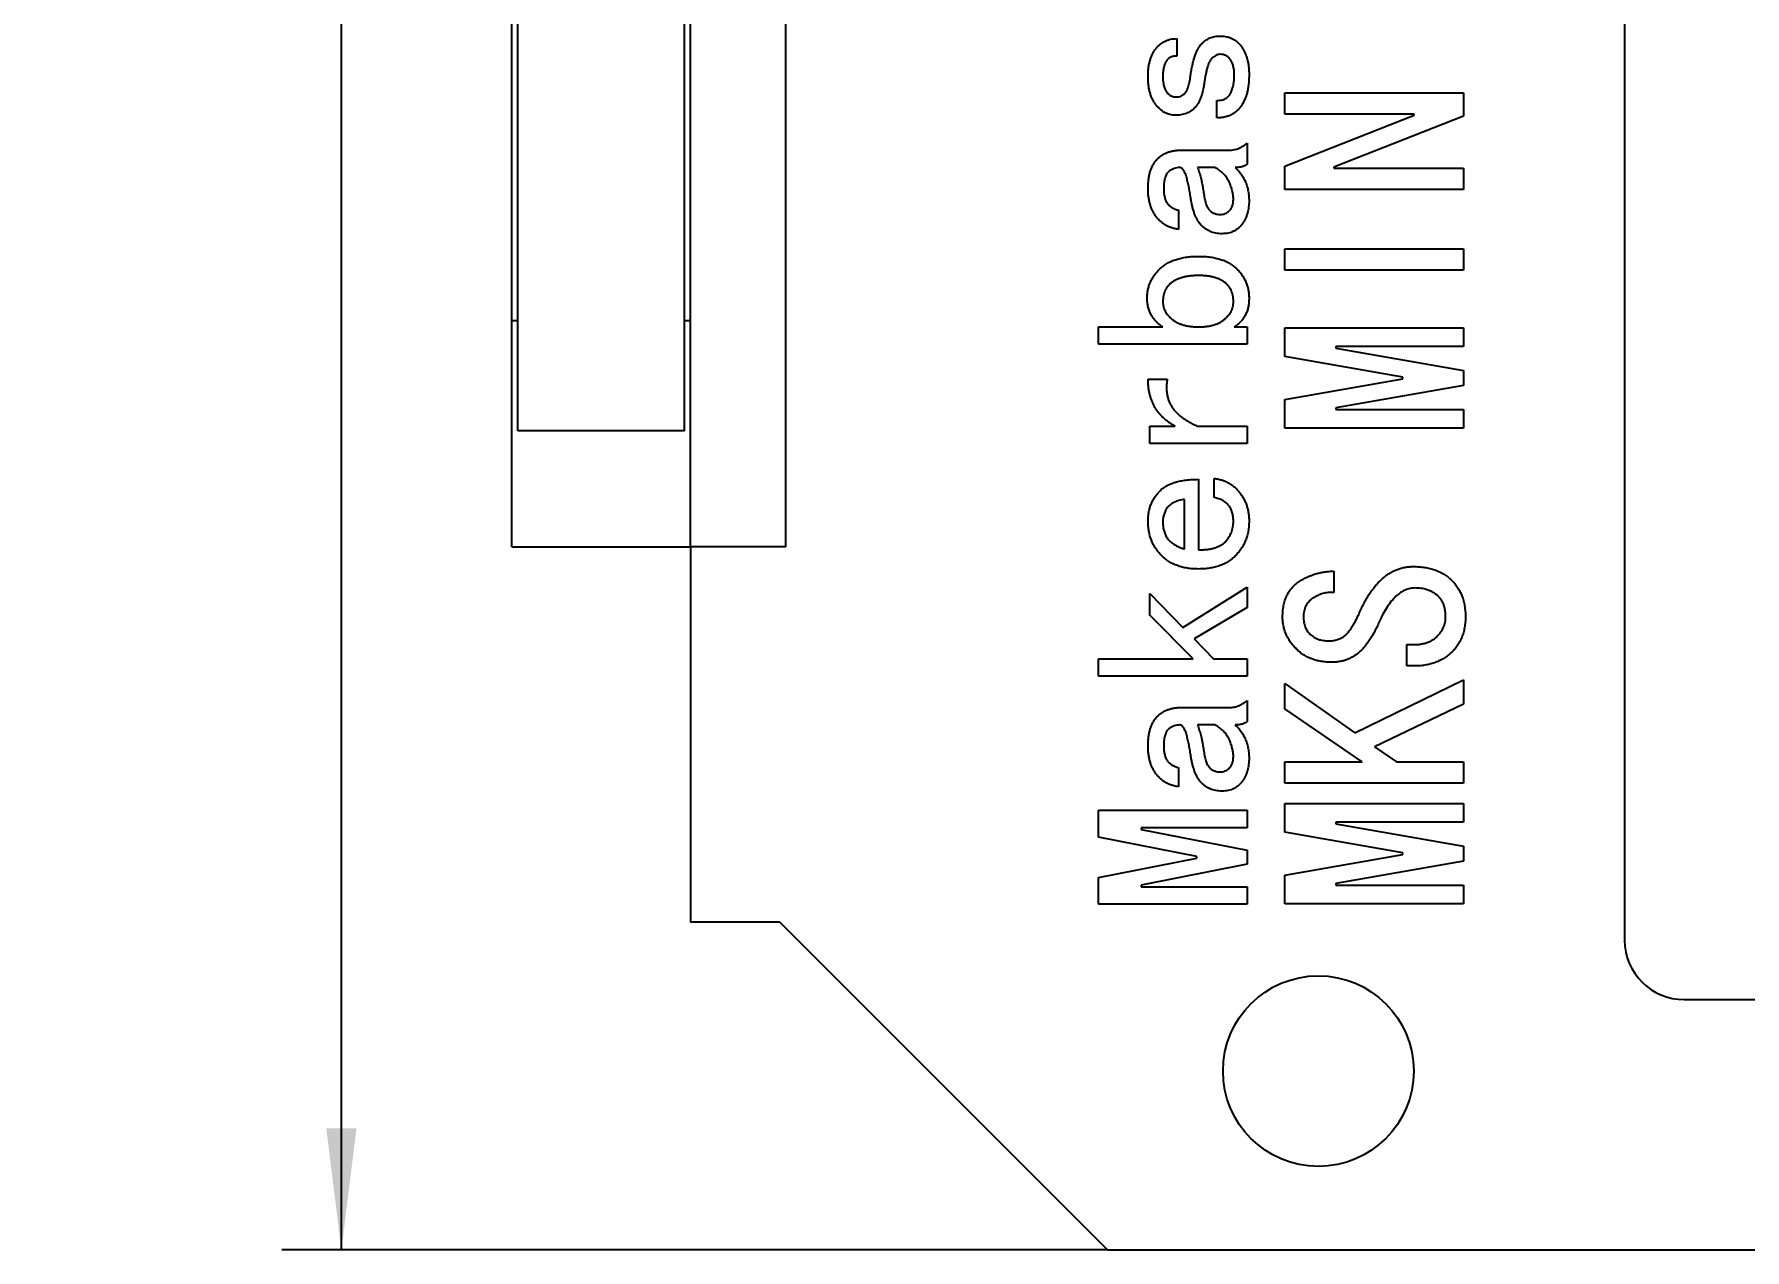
# Model space of a CAD drawing. Header units: millimetres. Extents: x 0 to 1189, y 0 to 841.
# Drawn here: x 272.4 to 329.9, y 311.2 to 352 of the extents above; entities that cross this region are included whole.
import ezdxf

# ---------------------------------------------------------------- set-up
doc = ezdxf.new("R2010")
doc.units = ezdxf.units.MM
doc.layers.add('文字层', color=3, linetype='Continuous')
doc.styles.add('SLDTEXTSTYLE5', font='TXT', dxfattribs={"width": 0.7})
doc.dimstyles.new('SLDDIMSTYLE0', dxfattribs={"dimtxt": 8, "dimasz": 4.08, "dimexe": 0, "dimexo": 0.0625, "dimgap": 2, "dimtad": 2, "dimlfac": 0.5, "dimrnd": 1e-09, "dimzin": 12, "dimdsep": 46, "dimtxsty": 'SLDTEXTSTYLE5', "dimsah": 1, "dimcen": 0.09, "dimadec": 0, "dimazin": 3, "dimtfac": 1, "dimtofl": 0, "dimtmove": 0, "dimatfit": 3, "dimfxl": 1, "dimfrac": 2, "dimtolj": 1, "dimtzin": 12, "dimarcsym": 0})

# ---------------------------------------------------------------- blocks, each defined once
blk = doc.blocks.new('_D_13')
at = {"layer": '文字层', "transparency": 16777216}
for p, q in [((294.47, 405.189), (280.751, 405.189)), ((282.751, 311.189), (282.751, 405.189)), ((308.47, 311.189), (280.751, 311.189))]:
    blk.add_line(p, q, dxfattribs=at)
for points in [[(282.751, 405.189), (282.243, 401.109), (283.259, 401.109)], [(282.751, 311.189), (283.259, 315.269), (282.243, 315.269)]]:
    blk.add_solid(points, dxfattribs=at)
at = {"layer": '文字层', "transparency": 16777216, "insert": (272.438, 359.671), "char_height": 8, "attachment_point": 1, "rotation": 90, "style": 'SLDTEXTSTYLE5'}
blk.add_mtext('47', dxfattribs=at)

msp = doc.modelspace()

# ---------------------------------------------------------------- linework, layer by layer
at = {"color": 7, "linetype": 'Continuous', "lineweight": 25}
for p, q in [((325.83, 394.789), (325.83, 321.589)), ((294.47, 334.789), (294.47, 391.989)), ((297.67, 334.789), (297.67, 391.989)), ((288.47, 342.389), (288.47, 384.389)), ((288.67, 342.389), (288.67, 384.389)), ((294.27, 342.389), (294.27, 384.389)), ((310.797, 351.851), (310.797, 351.266)), ((312.142, 349.19), (312.142, 349.775)), ((314.42, 349.315), (314.42, 350.032)), ((314.42, 350.032), (320.42, 350.032)), ((320.42, 350.032), (320.42, 349.253)), ((318.771, 349.315), (314.42, 349.315)), ((314.42, 347.568), (318.771, 349.284)), ((320.42, 349.253), (316.069, 347.537)), ((318.771, 349.284), (318.771, 349.315)), ((310.943, 348.108), (312.551, 348.108)), ((313.165, 348.342), (313.165, 347.641)), ((312.083, 347.524), (311.498, 347.524)), ((314.42, 346.789), (314.42, 347.568)), ((316.069, 347.537), (316.069, 347.506)), ((316.069, 347.506), (320.42, 347.506)), ((320.42, 347.506), (320.42, 346.789)), ((320.42, 346.789), (314.42, 346.789)), ((310.855, 346.091), (310.855, 345.448)), ((314.42, 344.075), (314.42, 344.793)), ((314.42, 344.793), (320.42, 344.793)), ((320.42, 344.793), (320.42, 344.075)), ((320.42, 344.075), (314.42, 344.075)), ((288.47, 342.389), (288.67, 342.389)), ((288.47, 334.789), (288.47, 342.389)), ((288.67, 338.689), (288.67, 342.389)), ((294.27, 342.389), (294.47, 342.389)), ((294.27, 338.689), (294.27, 342.389)), ((294.47, 334.789), (294.47, 342.389)), ((308.165, 342.173), (310.329, 342.173)), ((308.165, 341.588), (308.165, 342.173)), ((312.727, 342.173), (313.165, 342.173)), ((313.165, 342.173), (313.165, 341.588)), ((314.42, 341.175), (314.42, 342.142)), ((314.42, 342.142), (320.42, 342.142)), ((320.42, 342.142), (320.42, 341.518)), ((313.165, 341.588), (308.165, 341.588)), ((318.385, 340.489), (314.42, 341.175)), ((316.139, 341.518), (316.139, 341.455)), ((320.42, 341.518), (316.139, 341.518)), ((316.139, 341.455), (320.42, 340.707)), ((320.42, 340.707), (320.42, 340.208)), ((309.832, 340.418), (310.475, 340.418)), ((314.42, 339.74), (318.385, 340.426)), ((320.42, 340.208), (316.139, 339.459)), ((318.385, 340.426), (318.385, 340.489)), ((314.42, 338.773), (314.42, 339.74)), ((316.139, 339.459), (316.139, 339.397)), ((309.89, 338.839), (310.738, 338.839)), ((309.89, 338.255), (309.89, 338.839)), ((311.498, 338.839), (313.165, 338.839)), ((313.165, 338.839), (313.165, 338.255)), ((316.139, 339.397), (320.42, 339.397)), ((320.42, 339.397), (320.42, 338.773)), ((294.27, 338.689), (288.67, 338.689)), ((313.165, 338.255), (309.89, 338.255)), ((320.42, 338.773), (314.42, 338.773)), ((311.528, 337.056), (311.528, 334.687)), ((312.054, 336.442), (312.054, 337.085)), ((311.06, 334.717), (311.06, 336.383)), ((288.47, 334.789), (294.47, 334.789)), ((294.47, 334.789), (294.47, 322.189)), ((297.67, 334.789), (294.47, 334.789)), ((316.069, 333.97), (316.069, 333.253)), ((309.89, 333.225), (311.001, 332.085)), ((309.89, 332.494), (309.89, 333.225)), ((311.001, 332.085), (313.165, 333.43)), ((313.165, 333.43), (313.165, 332.758)), ((313.165, 332.758), (311.382, 331.705)), ((311.352, 331.032), (309.89, 332.494)), ((311.382, 331.705), (312.025, 331.032)), ((318.525, 331.506), (318.735, 331.506)), ((318.525, 330.789), (318.525, 331.506)), ((308.165, 331.032), (311.352, 331.032)), ((308.165, 330.448), (308.165, 331.032)), ((312.025, 331.032), (313.165, 331.032)), ((313.165, 331.032), (313.165, 330.448)), ((318.771, 330.789), (318.525, 330.789)), ((313.165, 330.448), (308.165, 330.448)), ((316.771, 328.543), (320.42, 330.321)), ((320.42, 330.321), (320.42, 329.51)), ((314.42, 330.196), (316.771, 328.543)), ((314.42, 329.354), (314.42, 330.196)), ((310.943, 329.395), (312.551, 329.395)), ((313.165, 329.629), (313.165, 328.927)), ((317.016, 327.576), (314.42, 329.354)), ((320.42, 329.51), (317.437, 328.075)), ((312.083, 328.81), (311.498, 328.81)), ((317.437, 328.075), (318.174, 327.576)), ((310.855, 327.377), (310.855, 326.734)), ((314.42, 327.576), (317.016, 327.576)), ((314.42, 326.859), (314.42, 327.576)), ((318.174, 327.576), (320.42, 327.576)), ((320.42, 327.576), (320.42, 326.859)), ((320.42, 326.859), (314.42, 326.859)), ((308.165, 325.038), (308.165, 325.945)), ((308.165, 325.945), (313.165, 325.945)), ((313.165, 325.945), (313.165, 325.36)), ((314.42, 325.206), (314.42, 326.173)), ((314.42, 326.173), (320.42, 326.173)), ((320.42, 326.173), (320.42, 325.549)), ((309.598, 325.36), (309.598, 325.301)), ((313.165, 325.36), (309.598, 325.36)), ((309.598, 325.301), (313.165, 324.6)), ((318.385, 324.52), (314.42, 325.206)), ((316.139, 325.549), (316.139, 325.487)), ((320.42, 325.549), (316.139, 325.549)), ((316.139, 325.487), (320.42, 324.738)), ((311.469, 324.395), (308.165, 325.038)), ((313.165, 324.6), (313.165, 324.132)), ((318.385, 324.457), (318.385, 324.52)), ((320.42, 324.738), (320.42, 324.239)), ((308.165, 323.693), (311.469, 324.336)), ((313.165, 324.132), (309.598, 323.43)), ((311.469, 324.336), (311.469, 324.395)), ((314.42, 323.771), (318.385, 324.457)), ((320.42, 324.239), (316.139, 323.49)), ((308.165, 322.787), (308.165, 323.693)), ((309.598, 323.43), (309.598, 323.372)), ((309.598, 323.372), (313.165, 323.372)), ((313.165, 323.372), (313.165, 322.787)), ((314.42, 322.804), (314.42, 323.771)), ((316.139, 323.49), (316.139, 323.428)), ((316.139, 323.428), (320.42, 323.428)), ((320.42, 323.428), (320.42, 322.804)), ((313.165, 322.787), (308.165, 322.787)), ((320.42, 322.804), (314.42, 322.804)), ((297.47, 322.189), (294.47, 322.189)), ((308.47, 311.189), (297.47, 322.189)), ((327.83, 319.589), (373.481, 319.589)), ((308.47, 311.189), (507.67, 311.189))]:
    msp.add_line(p, q, dxfattribs=at)
msp.add_circle((315.55, 317.189), 3.2, dxfattribs=at)
msp.add_arc((327.83, 321.589), 2, 180, 270, dxfattribs=at)
for points, knots in [([(309.832, 350.594), (309.833, 350.641), (309.834, 350.734), (309.846, 350.869), (309.867, 350.996), (309.896, 351.115), (309.933, 351.227), (309.978, 351.331), (310.031, 351.427), (310.093, 351.514), (310.161, 351.594), (310.236, 351.662), (310.315, 351.722), (310.402, 351.768), (310.493, 351.806), (310.589, 351.833), (310.691, 351.848), (310.761, 351.85), (310.797, 351.851)], [0, 0, 0, 0, 0.079608, 0.155828, 0.227826, 0.296624, 0.361931, 0.425579, 0.486759, 0.54692, 0.605491, 0.662244, 0.717398, 0.772031, 0.826512, 0.882664, 0.93979, 1, 1, 1, 1]), ([(311.265, 350.652), (311.274, 350.713), (311.294, 350.83), (311.33, 350.997), (311.368, 351.148), (311.411, 351.284), (311.459, 351.405), (311.51, 351.511), (311.566, 351.6), (311.627, 351.676), (311.692, 351.738), (311.762, 351.791), (311.834, 351.837), (311.911, 351.874), (311.992, 351.904), (312.077, 351.924), (312.167, 351.936), (312.228, 351.938), (312.259, 351.939)], [0, 0, 0, 0, 0.102435, 0.197066, 0.283921, 0.362778, 0.43452, 0.499548, 0.557889, 0.610438, 0.659729, 0.70816, 0.755672, 0.80243, 0.850324, 0.898561, 0.948271, 1, 1, 1, 1]), ([(312.259, 351.939), (312.297, 351.938), (312.371, 351.936), (312.478, 351.919), (312.578, 351.889), (312.673, 351.85), (312.759, 351.798), (312.839, 351.734), (312.912, 351.659), (312.977, 351.573), (313.034, 351.479), (313.086, 351.379), (313.128, 351.272), (313.164, 351.16), (313.19, 351.041), (313.21, 350.917), (313.221, 350.787), (313.223, 350.698), (313.224, 350.652)], [0, 0, 0, 0, 0.062966, 0.122445, 0.179877, 0.235723, 0.291606, 0.347455, 0.405065, 0.464487, 0.525822, 0.587705, 0.650884, 0.716241, 0.783227, 0.852359, 0.924488, 1, 1, 1, 1]), ([(310.797, 351.266), (310.756, 351.264), (310.679, 351.261), (310.573, 351.224), (310.488, 351.162), (310.426, 351.076), (310.383, 350.973), (310.352, 350.858), (310.332, 350.73), (310.33, 350.64), (310.329, 350.594)], [0, 0, 0, 0, 0.1308564, 0.2466961, 0.3548396, 0.4662347, 0.5844143, 0.7121969, 0.8498411, 1, 1, 1, 1]), ([(312.259, 351.325), (312.234, 351.323), (312.183, 351.32), (312.109, 351.289), (312.036, 351.242), (311.974, 351.19), (311.927, 351.134), (311.895, 351.075), (311.861, 351.004), (311.834, 350.919), (311.804, 350.821), (311.779, 350.709), (311.753, 350.583), (311.74, 350.494), (311.732, 350.448)], [0, 0, 0, 0, 0.06574, 0.136669, 0.21371, 0.301422, 0.351944, 0.411765, 0.481512, 0.56193, 0.654409, 0.757448, 0.872664, 1, 1, 1, 1]), ([(312.727, 350.623), (312.725, 350.678), (312.722, 350.781), (312.7, 350.926), (312.657, 351.048), (312.6, 351.149), (312.528, 351.227), (312.448, 351.285), (312.356, 351.319), (312.291, 351.323), (312.259, 351.325)], [0, 0, 0, 0, 0.174519, 0.327953, 0.462848, 0.583591, 0.69396, 0.796062, 0.896174, 1, 1, 1, 1]), ([(310.738, 349.278), (310.709, 349.279), (310.652, 349.281), (310.566, 349.297), (310.484, 349.324), (310.404, 349.362), (310.326, 349.408), (310.251, 349.467), (310.177, 349.535), (310.107, 349.614), (310.042, 349.702), (309.985, 349.802), (309.938, 349.911), (309.899, 350.029), (309.868, 350.157), (309.847, 350.294), (309.834, 350.441), (309.833, 350.542), (309.832, 350.594)], [0, 0, 0, 0, 0.048871, 0.097187, 0.145966, 0.195065, 0.246195, 0.299242, 0.35576, 0.415354, 0.477303, 0.541205, 0.607815, 0.677803, 0.751151, 0.829537, 0.91217, 1, 1, 1, 1]), ([(310.329, 350.594), (310.329, 350.563), (310.33, 350.504), (310.337, 350.419), (310.346, 350.341), (310.36, 350.27), (310.378, 350.205), (310.401, 350.147), (310.428, 350.096), (310.468, 350.039), (310.525, 349.982), (310.6, 349.93), (310.682, 349.897), (310.739, 349.894), (310.767, 349.892)], [0, 0, 0, 0, 0.099502, 0.191055, 0.275971, 0.353547, 0.426528, 0.493245, 0.555546, 0.612687, 0.71944, 0.815518, 0.908112, 1, 1, 1, 1]), ([(311.732, 350.448), (311.725, 350.394), (311.709, 350.29), (311.68, 350.141), (311.646, 350.006), (311.607, 349.884), (311.563, 349.774), (311.514, 349.678), (311.458, 349.596), (311.398, 349.526), (311.332, 349.467), (311.262, 349.416), (311.187, 349.373), (311.107, 349.338), (311.022, 349.311), (310.932, 349.291), (310.837, 349.281), (310.771, 349.279), (310.738, 349.278)], [0, 0, 0, 0, 0.095003, 0.182992, 0.2643, 0.338432, 0.40712, 0.469691, 0.526843, 0.580018, 0.630884, 0.680549, 0.730806, 0.781032, 0.832646, 0.886163, 0.941972, 1, 1, 1, 1]), ([(310.767, 349.892), (310.8, 349.893), (310.863, 349.896), (310.951, 349.925), (311.028, 349.972), (311.082, 350.026), (311.12, 350.081), (311.147, 350.133), (311.169, 350.196), (311.194, 350.267), (311.213, 350.35), (311.233, 350.442), (311.251, 350.544), (311.26, 350.615), (311.265, 350.652)], [0, 0, 0, 0, 0.095771, 0.185926, 0.272499, 0.361925, 0.411272, 0.469276, 0.534758, 0.609321, 0.693281, 0.7864, 0.888594, 1, 1, 1, 1]), ([(313.224, 350.652), (313.223, 350.596), (313.221, 350.485), (313.208, 350.325), (313.187, 350.174), (313.157, 350.033), (313.118, 349.902), (313.069, 349.782), (313.013, 349.67), (312.948, 349.57), (312.874, 349.481), (312.794, 349.402), (312.704, 349.337), (312.606, 349.283), (312.501, 349.241), (312.388, 349.212), (312.268, 349.193), (312.184, 349.191), (312.142, 349.19)], [0, 0, 0, 0, 0.082539, 0.160577, 0.234382, 0.304271, 0.370115, 0.433064, 0.493235, 0.55096, 0.606947, 0.661209, 0.714609, 0.768005, 0.82295, 0.878911, 0.937929, 1, 1, 1, 1]), ([(312.142, 349.775), (312.17, 349.776), (312.224, 349.778), (312.302, 349.788), (312.372, 349.808), (312.434, 349.835), (312.49, 349.87), (312.538, 349.914), (312.579, 349.964), (312.622, 350.045), (312.664, 350.156), (312.701, 350.3), (312.722, 350.458), (312.725, 350.567), (312.727, 350.623)], [0, 0, 0, 0, 0.07181, 0.137733, 0.19886, 0.256087, 0.311443, 0.366117, 0.420394, 0.477191, 0.59654, 0.722756, 0.856425, 1, 1, 1, 1]), ([(309.832, 346.822), (309.832, 346.874), (309.834, 346.975), (309.849, 347.121), (309.87, 347.257), (309.903, 347.383), (309.943, 347.5), (309.994, 347.605), (310.054, 347.702), (310.122, 347.788), (310.199, 347.864), (310.284, 347.929), (310.376, 347.985), (310.475, 348.031), (310.582, 348.065), (310.696, 348.09), (310.817, 348.105), (310.9, 348.107), (310.943, 348.108)], [0, 0, 0, 0, 0.0805144, 0.1557602, 0.2271545, 0.2941213, 0.3568715, 0.4176183, 0.4756187, 0.5320937, 0.5878198, 0.6428208, 0.6977451, 0.7537619, 0.8113813, 0.8714585, 0.9339892, 1, 1, 1, 1]), ([(312.551, 348.108), (312.58, 348.109), (312.636, 348.109), (312.718, 348.123), (312.798, 348.139), (312.9, 348.176), (313.026, 348.239), (313.117, 348.307), (313.165, 348.342)], [0, 0, 0, 0, 0.127656, 0.251654, 0.372328, 0.490292, 0.734373, 1, 1, 1, 1]), ([(310.884, 347.524), (310.855, 347.522), (310.795, 347.518), (310.706, 347.493), (310.618, 347.449), (310.545, 347.403), (310.49, 347.354), (310.454, 347.306), (310.424, 347.249), (310.401, 347.181), (310.381, 347.105), (310.367, 347.019), (310.36, 346.924), (310.359, 346.857), (310.358, 346.822)], [0, 0, 0, 0, 0.088439, 0.179638, 0.277318, 0.382495, 0.438629, 0.497523, 0.562653, 0.633111, 0.711644, 0.798636, 0.894554, 1, 1, 1, 1]), ([(311.265, 346.5), (311.254, 346.566), (311.235, 346.695), (311.2, 346.88), (311.163, 347.053), (311.127, 347.188), (311.098, 347.286), (311.072, 347.348), (311.047, 347.402), (311.019, 347.446), (310.989, 347.48), (310.955, 347.504), (310.921, 347.522), (310.897, 347.523), (310.884, 347.524)], [0, 0, 0, 0, 0.175574, 0.340426, 0.495627, 0.639742, 0.706277, 0.764521, 0.816224, 0.861431, 0.901016, 0.936268, 0.9685, 1, 1, 1, 1]), ([(311.498, 347.524), (311.517, 347.466), (311.554, 347.355), (311.595, 347.211), (311.626, 347.084), (311.65, 346.963), (311.677, 346.814), (311.694, 346.705), (311.703, 346.646)], [0, 0, 0, 0, 0.2004303, 0.3900409, 0.4974689, 0.6347115, 0.8018725, 1, 1, 1, 1]), ([(312.697, 346.471), (312.696, 346.516), (312.692, 346.608), (312.662, 346.749), (312.616, 346.894), (312.554, 347.043), (312.47, 347.188), (312.365, 347.32), (312.233, 347.433), (312.134, 347.493), (312.083, 347.524)], [0, 0, 0, 0, 0.105462, 0.21715, 0.336335, 0.464497, 0.596091, 0.727052, 0.86063, 1, 1, 1, 1]), ([(313.165, 347.641), (313.143, 347.622), (313.095, 347.583), (312.999, 347.549), (312.885, 347.527), (312.801, 347.525), (312.756, 347.524)], [0, 0, 0, 0, 0.197496, 0.425197, 0.688609, 1, 1, 1, 1]), ([(312.756, 347.524), (312.793, 347.488), (312.867, 347.418), (312.963, 347.299), (313.044, 347.168), (313.11, 347.027), (313.16, 346.879), (313.197, 346.727), (313.219, 346.571), (313.222, 346.466), (313.224, 346.413)], [0, 0, 0, 0, 0.123886, 0.245993, 0.368878, 0.494045, 0.620291, 0.745867, 0.871724, 1, 1, 1, 1]), ([(310.855, 345.448), (310.817, 345.453), (310.742, 345.465), (310.634, 345.495), (310.531, 345.532), (310.434, 345.582), (310.343, 345.639), (310.258, 345.706), (310.18, 345.784), (310.107, 345.87), (310.042, 345.966), (309.986, 346.068), (309.938, 346.177), (309.899, 346.293), (309.869, 346.415), (309.848, 346.545), (309.834, 346.681), (309.833, 346.774), (309.832, 346.822)], [0, 0, 0, 0, 0.061036, 0.120381, 0.177849, 0.234988, 0.291894, 0.348981, 0.406915, 0.466702, 0.527724, 0.589271, 0.651866, 0.716547, 0.782691, 0.852391, 0.924338, 1, 1, 1, 1]), ([(310.358, 346.822), (310.36, 346.767), (310.363, 346.665), (310.386, 346.524), (310.425, 346.405), (310.485, 346.308), (310.56, 346.233), (310.647, 346.173), (310.746, 346.122), (310.818, 346.102), (310.855, 346.091)], [0, 0, 0, 0, 0.168601, 0.314513, 0.44217, 0.55386, 0.6603, 0.768271, 0.880466, 1, 1, 1, 1]), ([(312.317, 345.301), (312.281, 345.302), (312.212, 345.303), (312.11, 345.318), (312.013, 345.34), (311.923, 345.374), (311.836, 345.413), (311.757, 345.465), (311.682, 345.524), (311.613, 345.594), (311.55, 345.672), (311.493, 345.761), (311.441, 345.86), (311.394, 345.968), (311.354, 346.087), (311.318, 346.216), (311.288, 346.354), (311.272, 346.451), (311.265, 346.5)], [0, 0, 0, 0, 0.060642, 0.118115, 0.174083, 0.228099, 0.281491, 0.334629, 0.388635, 0.443165, 0.499752, 0.55951, 0.621939, 0.688562, 0.75979, 0.834783, 0.914977, 1, 1, 1, 1]), ([(311.703, 346.646), (311.708, 346.611), (311.718, 346.544), (311.736, 346.449), (311.758, 346.363), (311.782, 346.287), (311.808, 346.22), (311.839, 346.163), (311.871, 346.114), (311.917, 346.064), (311.983, 346.016), (312.068, 345.974), (312.161, 345.95), (312.226, 345.946), (312.259, 345.945)], [0, 0, 0, 0, 0.106366, 0.203493, 0.291804, 0.37132, 0.443764, 0.507765, 0.565476, 0.616868, 0.712882, 0.806906, 0.901005, 1, 1, 1, 1]), ([(312.259, 345.945), (312.287, 345.947), (312.343, 345.95), (312.425, 345.974), (312.5, 346.017), (312.569, 346.074), (312.626, 346.15), (312.67, 346.242), (312.692, 346.352), (312.696, 346.43), (312.697, 346.471)], [0, 0, 0, 0, 0.110398, 0.219094, 0.328771, 0.444687, 0.567189, 0.696308, 0.839097, 1, 1, 1, 1]), ([(313.224, 346.413), (313.223, 346.374), (313.222, 346.299), (313.211, 346.189), (313.193, 346.083), (313.166, 345.982), (313.134, 345.885), (313.094, 345.793), (313.046, 345.705), (312.991, 345.623), (312.93, 345.547), (312.861, 345.481), (312.786, 345.426), (312.705, 345.379), (312.617, 345.345), (312.523, 345.32), (312.422, 345.305), (312.353, 345.302), (312.317, 345.301)], [0, 0, 0, 0, 0.071177, 0.139969, 0.206069, 0.270537, 0.333578, 0.395802, 0.457674, 0.519107, 0.579699, 0.638095, 0.695686, 0.752799, 0.811256, 0.871009, 0.934135, 1, 1, 1, 1]), ([(309.803, 343.138), (309.804, 343.185), (309.806, 343.28), (309.827, 343.419), (309.862, 343.552), (309.909, 343.68), (309.972, 343.802), (310.048, 343.918), (310.138, 344.03), (310.24, 344.134), (310.356, 344.231), (310.486, 344.314), (310.629, 344.384), (310.784, 344.443), (310.952, 344.487), (311.133, 344.518), (311.326, 344.538), (311.459, 344.54), (311.528, 344.541)], [0, 0, 0, 0, 0.057199, 0.113214, 0.167811, 0.222326, 0.276725, 0.332074, 0.388726, 0.447499, 0.507745, 0.568866, 0.63217, 0.698337, 0.767322, 0.840268, 0.917713, 1, 1, 1, 1]), ([(311.528, 344.541), (311.596, 344.54), (311.729, 344.538), (311.922, 344.518), (312.101, 344.487), (312.268, 344.443), (312.421, 344.384), (312.561, 344.314), (312.688, 344.231), (312.8, 344.134), (312.899, 344.029), (312.987, 343.919), (313.06, 343.802), (313.12, 343.68), (313.166, 343.552), (313.2, 343.419), (313.22, 343.28), (313.222, 343.185), (313.224, 343.138)], [0, 0, 0, 0, 0.082966, 0.160615, 0.233731, 0.302863, 0.368761, 0.431416, 0.491941, 0.551683, 0.610031, 0.666607, 0.721707, 0.776164, 0.830977, 0.885916, 0.94233, 1, 1, 1, 1]), ([(311.528, 343.898), (311.483, 343.897), (311.395, 343.896), (311.267, 343.885), (311.146, 343.868), (311.032, 343.844), (310.925, 343.814), (310.827, 343.776), (310.735, 343.732), (310.651, 343.68), (310.574, 343.622), (310.509, 343.556), (310.453, 343.484), (310.407, 343.405), (310.372, 343.318), (310.347, 343.225), (310.332, 343.125), (310.33, 343.056), (310.329, 343.021)], [0, 0, 0, 0, 0.080526, 0.156794, 0.22902, 0.298111, 0.363751, 0.426543, 0.486741, 0.545725, 0.602662, 0.657309, 0.711027, 0.765266, 0.82016, 0.876871, 0.936803, 1, 1, 1, 1]), ([(312.697, 343.021), (312.697, 343.056), (312.696, 343.125), (312.68, 343.225), (312.656, 343.318), (312.622, 343.404), (312.579, 343.484), (312.525, 343.556), (312.463, 343.622), (312.39, 343.68), (312.31, 343.732), (312.22, 343.776), (312.124, 343.814), (312.019, 343.845), (311.907, 343.868), (311.788, 343.885), (311.66, 343.896), (311.573, 343.897), (311.528, 343.898)], [0, 0, 0, 0, 0.063999, 0.124722, 0.182013, 0.237388, 0.291703, 0.345341, 0.399342, 0.455492, 0.513046, 0.572868, 0.635271, 0.699896, 0.769259, 0.84179, 0.918412, 1, 1, 1, 1]), ([(310.329, 342.173), (310.287, 342.202), (310.205, 342.259), (310.098, 342.36), (310.006, 342.466), (309.931, 342.58), (309.873, 342.705), (309.831, 342.839), (309.808, 342.985), (309.804, 343.086), (309.803, 343.138)], [0, 0, 0, 0, 0.13326, 0.260443, 0.380583, 0.498821, 0.616277, 0.737426, 0.865217, 1, 1, 1, 1]), ([(310.329, 343.021), (310.33, 342.992), (310.332, 342.935), (310.348, 342.851), (310.373, 342.771), (310.408, 342.694), (310.454, 342.62), (310.509, 342.55), (310.575, 342.482), (310.651, 342.419), (310.734, 342.36), (310.827, 342.311), (310.925, 342.267), (311.032, 342.233), (311.146, 342.206), (311.266, 342.186), (311.395, 342.176), (311.483, 342.174), (311.528, 342.173)], [0, 0, 0, 0, 0.053109, 0.104312, 0.155656, 0.206652, 0.259608, 0.31435, 0.371515, 0.432172, 0.495029, 0.558484, 0.624346, 0.692652, 0.764166, 0.838673, 0.917136, 1, 1, 1, 1]), ([(311.528, 342.173), (311.573, 342.174), (311.66, 342.176), (311.788, 342.186), (311.908, 342.206), (312.02, 342.232), (312.124, 342.267), (312.22, 342.311), (312.31, 342.36), (312.39, 342.419), (312.462, 342.482), (312.524, 342.55), (312.578, 342.62), (312.621, 342.694), (312.656, 342.771), (312.679, 342.852), (312.696, 342.935), (312.697, 342.992), (312.697, 343.021)], [0, 0, 0, 0, 0.083976, 0.162823, 0.237666, 0.309487, 0.376798, 0.442316, 0.505447, 0.566959, 0.626903, 0.683454, 0.738111, 0.791084, 0.842489, 0.894326, 0.946216, 1, 1, 1, 1]), ([(313.224, 343.138), (313.222, 343.086), (313.219, 342.985), (313.198, 342.84), (313.161, 342.705), (313.109, 342.581), (313.042, 342.465), (312.953, 342.36), (312.849, 342.259), (312.768, 342.202), (312.727, 342.173)], [0, 0, 0, 0, 0.136342, 0.265363, 0.386888, 0.503434, 0.619556, 0.739292, 0.865915, 1, 1, 1, 1]), ([(310.738, 338.839), (310.7, 338.862), (310.626, 338.906), (310.52, 338.977), (310.422, 339.053), (310.332, 339.134), (310.249, 339.218), (310.176, 339.307), (310.108, 339.399), (310.049, 339.496), (309.998, 339.597), (309.954, 339.703), (309.916, 339.812), (309.886, 339.926), (309.86, 340.043), (309.845, 340.165), (309.833, 340.29), (309.832, 340.375), (309.832, 340.418)], [0, 0, 0, 0, 0.068554, 0.135169, 0.199452, 0.262145, 0.323545, 0.383605, 0.442922, 0.501614, 0.560363, 0.619736, 0.680002, 0.740725, 0.803532, 0.867241, 0.932323, 1, 1, 1, 1]), ([(310.475, 340.418), (310.469, 340.373), (310.457, 340.285), (310.451, 340.153), (310.455, 340.028), (310.47, 339.908), (310.494, 339.793), (310.531, 339.683), (310.577, 339.58), (310.634, 339.481), (310.703, 339.387), (310.782, 339.297), (310.874, 339.212), (310.976, 339.129), (311.09, 339.05), (311.216, 338.976), (311.353, 338.904), (311.449, 338.861), (311.498, 338.839)], [0, 0, 0, 0, 0.066616, 0.129694, 0.190629, 0.248844, 0.305788, 0.361072, 0.416296, 0.470865, 0.526832, 0.584862, 0.645401, 0.708862, 0.775999, 0.846857, 0.921532, 1, 1, 1, 1]), ([(309.832, 335.652), (309.833, 335.703), (309.836, 335.801), (309.855, 335.945), (309.884, 336.082), (309.928, 336.211), (309.983, 336.335), (310.052, 336.451), (310.133, 336.561), (310.225, 336.664), (310.332, 336.757), (310.456, 336.838), (310.597, 336.905), (310.752, 336.961), (310.924, 337.004), (311.111, 337.034), (311.314, 337.052), (311.455, 337.055), (311.528, 337.056)], [0, 0, 0, 0, 0.060109, 0.117608, 0.173373, 0.227612, 0.281173, 0.334819, 0.388913, 0.443666, 0.500322, 0.558678, 0.620125, 0.685863, 0.756279, 0.831567, 0.91269, 1, 1, 1, 1]), ([(312.054, 337.085), (312.097, 337.079), (312.181, 337.067), (312.304, 337.036), (312.42, 336.994), (312.53, 336.941), (312.634, 336.876), (312.731, 336.801), (312.82, 336.714), (312.904, 336.618), (312.979, 336.514), (313.044, 336.405), (313.1, 336.291), (313.145, 336.172), (313.18, 336.048), (313.205, 335.92), (313.22, 335.788), (313.223, 335.698), (313.224, 335.652)], [0, 0, 0, 0, 0.064209, 0.125722, 0.186404, 0.246218, 0.305804, 0.365808, 0.427231, 0.489937, 0.553674, 0.615811, 0.678008, 0.740746, 0.803323, 0.86738, 0.932811, 1, 1, 1, 1]), ([(311.06, 336.383), (311.027, 336.378), (310.963, 336.367), (310.872, 336.347), (310.789, 336.321), (310.714, 336.29), (310.645, 336.255), (310.586, 336.215), (310.533, 336.17), (310.474, 336.105), (310.414, 336.011), (310.365, 335.885), (310.333, 335.744), (310.33, 335.645), (310.329, 335.594)], [0, 0, 0, 0, 0.08314, 0.160635, 0.23235, 0.30053, 0.363311, 0.422958, 0.479761, 0.53454, 0.642616, 0.754067, 0.871969, 1, 1, 1, 1]), ([(312.697, 335.652), (312.696, 335.704), (312.693, 335.802), (312.662, 335.944), (312.611, 336.07), (312.539, 336.181), (312.448, 336.276), (312.335, 336.351), (312.202, 336.41), (312.105, 336.431), (312.054, 336.442)], [0, 0, 0, 0, 0.137373, 0.263876, 0.383821, 0.499783, 0.615177, 0.734072, 0.86161, 1, 1, 1, 1]), ([(311.528, 334.044), (311.464, 334.046), (311.339, 334.049), (311.156, 334.069), (310.985, 334.105), (310.823, 334.155), (310.672, 334.217), (310.531, 334.296), (310.402, 334.389), (310.283, 334.494), (310.177, 334.611), (310.085, 334.737), (310.005, 334.87), (309.943, 335.012), (309.893, 335.161), (309.857, 335.318), (309.837, 335.483), (309.833, 335.595), (309.832, 335.652)], [0, 0, 0, 0, 0.072844, 0.14237, 0.208746, 0.272479, 0.334416, 0.395167, 0.455305, 0.515887, 0.575859, 0.634996, 0.693251, 0.75179, 0.811219, 0.87197, 0.934963, 1, 1, 1, 1]), ([(310.329, 335.594), (310.331, 335.546), (310.334, 335.452), (310.366, 335.315), (310.415, 335.186), (310.474, 335.085), (310.533, 335.01), (310.586, 334.956), (310.645, 334.906), (310.713, 334.861), (310.789, 334.819), (310.872, 334.781), (310.963, 334.746), (311.027, 334.727), (311.06, 334.717)], [0, 0, 0, 0, 0.115426, 0.22633, 0.337634, 0.449854, 0.507624, 0.567466, 0.630019, 0.695351, 0.765259, 0.838256, 0.916676, 1, 1, 1, 1]), ([(311.528, 334.687), (311.579, 334.688), (311.679, 334.69), (311.822, 334.703), (311.954, 334.724), (312.073, 334.754), (312.182, 334.793), (312.278, 334.84), (312.363, 334.897), (312.435, 334.963), (312.497, 335.035), (312.55, 335.111), (312.596, 335.191), (312.633, 335.276), (312.662, 335.364), (312.683, 335.457), (312.695, 335.553), (312.696, 335.619), (312.697, 335.652)], [0, 0, 0, 0, 0.089657, 0.172725, 0.249588, 0.320726, 0.386747, 0.448969, 0.507201, 0.563103, 0.617757, 0.671308, 0.724635, 0.777388, 0.831494, 0.88608, 0.941661, 1, 1, 1, 1]), ([(313.224, 335.652), (313.222, 335.595), (313.219, 335.483), (313.199, 335.318), (313.163, 335.161), (313.113, 335.012), (313.049, 334.87), (312.97, 334.737), (312.878, 334.611), (312.771, 334.495), (312.654, 334.388), (312.524, 334.296), (312.384, 334.217), (312.232, 334.155), (312.071, 334.105), (311.899, 334.069), (311.717, 334.049), (311.592, 334.046), (311.528, 334.044)], [0, 0, 0, 0, 0.065046, 0.128048, 0.188807, 0.248244, 0.30696, 0.365223, 0.424369, 0.484348, 0.544633, 0.604778, 0.665538, 0.727484, 0.791226, 0.85761, 0.927146, 1, 1, 1, 1]), ([(314.35, 332.442), (314.351, 332.507), (314.355, 332.634), (314.379, 332.816), (314.422, 332.985), (314.482, 333.139), (314.557, 333.28), (314.653, 333.406), (314.763, 333.519), (314.892, 333.614), (315.029, 333.697), (315.169, 333.77), (315.313, 333.831), (315.458, 333.882), (315.607, 333.921), (315.759, 333.95), (315.913, 333.967), (316.017, 333.969), (316.069, 333.97)], [0, 0, 0, 0, 0.075709, 0.145974, 0.212664, 0.276095, 0.337053, 0.397154, 0.457715, 0.519219, 0.581496, 0.642426, 0.702337, 0.761736, 0.820776, 0.87991, 0.939865, 1, 1, 1, 1]), ([(316.981, 332.691), (317.007, 332.747), (317.059, 332.856), (317.144, 333.013), (317.232, 333.161), (317.326, 333.298), (317.421, 333.427), (317.521, 333.545), (317.625, 333.653), (317.733, 333.752), (317.844, 333.841), (317.961, 333.916), (318.08, 333.983), (318.204, 334.033), (318.331, 334.077), (318.463, 334.104), (318.598, 334.124), (318.689, 334.125), (318.735, 334.126)], [0, 0, 0, 0, 0.07692, 0.151205, 0.222531, 0.291833, 0.357922, 0.422392, 0.484738, 0.545603, 0.604897, 0.66235, 0.71898, 0.774727, 0.829968, 0.885873, 0.942091, 1, 1, 1, 1]), ([(318.735, 334.126), (318.801, 334.125), (318.929, 334.123), (319.116, 334.1), (319.292, 334.066), (319.459, 334.016), (319.614, 333.952), (319.759, 333.874), (319.895, 333.783), (320.017, 333.676), (320.129, 333.558), (320.226, 333.429), (320.307, 333.289), (320.375, 333.14), (320.427, 332.98), (320.463, 332.809), (320.485, 332.629), (320.488, 332.505), (320.49, 332.442)], [0, 0, 0, 0, 0.071382, 0.139421, 0.20493, 0.267562, 0.328366, 0.387981, 0.44682, 0.506113, 0.565269, 0.623666, 0.681686, 0.741316, 0.801976, 0.865268, 0.930961, 1, 1, 1, 1]), ([(316.069, 333.253), (316.006, 333.255), (315.882, 333.26), (315.699, 333.226), (315.526, 333.163), (315.391, 333.085), (315.292, 333.011), (315.229, 332.946), (315.173, 332.877), (315.129, 332.801), (315.093, 332.72), (315.069, 332.632), (315.054, 332.539), (315.052, 332.475), (315.051, 332.442)], [0, 0, 0, 0, 0.128187, 0.252017, 0.376188, 0.503715, 0.567373, 0.628634, 0.688417, 0.747853, 0.807636, 0.869203, 0.932719, 1, 1, 1, 1]), ([(318.806, 333.409), (318.748, 333.406), (318.632, 333.399), (318.464, 333.342), (318.302, 333.253), (318.149, 333.128), (318.003, 332.969), (317.864, 332.781), (317.731, 332.561), (317.653, 332.401), (317.613, 332.317)], [0, 0, 0, 0, 0.1010256, 0.2033974, 0.3094107, 0.4247941, 0.5498178, 0.6864611, 0.836158, 1, 1, 1, 1]), ([(319.823, 332.442), (319.822, 332.482), (319.82, 332.56), (319.807, 332.673), (319.784, 332.777), (319.752, 332.874), (319.708, 332.961), (319.657, 333.042), (319.596, 333.114), (319.502, 333.196), (319.371, 333.283), (319.196, 333.355), (319.006, 333.402), (318.874, 333.406), (318.806, 333.409)], [0, 0, 0, 0, 0.076064, 0.146811, 0.213817, 0.277643, 0.338671, 0.397834, 0.456951, 0.515988, 0.633386, 0.751307, 0.87221, 1, 1, 1, 1]), ([(315.893, 331.631), (315.944, 331.633), (316.044, 331.636), (316.187, 331.67), (316.319, 331.724), (316.422, 331.787), (316.499, 331.856), (316.561, 331.925), (316.624, 332.012), (316.691, 332.114), (316.759, 332.235), (316.833, 332.371), (316.906, 332.526), (316.955, 332.634), (316.981, 332.691)], [0, 0, 0, 0, 0.093502, 0.182665, 0.268837, 0.355549, 0.403553, 0.459438, 0.524977, 0.600385, 0.685038, 0.779917, 0.885119, 1, 1, 1, 1]), ([(315.999, 330.913), (315.939, 330.914), (315.821, 330.916), (315.65, 330.94), (315.486, 330.974), (315.332, 331.024), (315.187, 331.088), (315.05, 331.166), (314.921, 331.257), (314.804, 331.364), (314.699, 331.479), (314.604, 331.6), (314.526, 331.728), (314.462, 331.86), (314.41, 331.997), (314.376, 332.141), (314.352, 332.289), (314.351, 332.391), (314.35, 332.442)], [0, 0, 0, 0, 0.071452, 0.140317, 0.206487, 0.270632, 0.333413, 0.395988, 0.458303, 0.521686, 0.584303, 0.64516, 0.704617, 0.762703, 0.821145, 0.879249, 0.938889, 1, 1, 1, 1]), ([(315.051, 332.442), (315.054, 332.383), (315.059, 332.269), (315.102, 332.108), (315.174, 331.965), (315.275, 331.845), (315.401, 331.75), (315.547, 331.679), (315.715, 331.639), (315.832, 331.634), (315.893, 331.631)], [0, 0, 0, 0, 0.134341, 0.258778, 0.375907, 0.494029, 0.612773, 0.732993, 0.860751, 1, 1, 1, 1]), ([(317.613, 332.317), (317.586, 332.257), (317.535, 332.139), (317.454, 331.971), (317.368, 331.818), (317.284, 331.675), (317.193, 331.548), (317.103, 331.432), (317.009, 331.33), (316.913, 331.24), (316.814, 331.163), (316.71, 331.097), (316.603, 331.039), (316.49, 330.994), (316.374, 330.956), (316.253, 330.933), (316.127, 330.916), (316.042, 330.914), (315.999, 330.913)], [0, 0, 0, 0, 0.086527, 0.168143, 0.244732, 0.317174, 0.385312, 0.449684, 0.510031, 0.566749, 0.621447, 0.674905, 0.728311, 0.781097, 0.834139, 0.888102, 0.943104, 1, 1, 1, 1]), ([(318.735, 331.506), (318.778, 331.507), (318.861, 331.507), (318.981, 331.523), (319.095, 331.542), (319.199, 331.574), (319.298, 331.613), (319.386, 331.663), (319.47, 331.718), (319.566, 331.807), (319.669, 331.927), (319.758, 332.088), (319.814, 332.261), (319.82, 332.381), (319.823, 332.442)], [0, 0, 0, 0, 0.079207, 0.154861, 0.225529, 0.293777, 0.358284, 0.421921, 0.48354, 0.545329, 0.664591, 0.776327, 0.887218, 1, 1, 1, 1]), ([(320.49, 332.442), (320.489, 332.378), (320.486, 332.255), (320.461, 332.076), (320.425, 331.907), (320.371, 331.748), (320.301, 331.6), (320.215, 331.464), (320.117, 331.336), (320, 331.224), (319.875, 331.12), (319.739, 331.033), (319.597, 330.956), (319.446, 330.895), (319.289, 330.847), (319.123, 330.814), (318.949, 330.792), (318.831, 330.79), (318.771, 330.789)], [0, 0, 0, 0, 0.070666, 0.13749, 0.201904, 0.263688, 0.324255, 0.383565, 0.443159, 0.503687, 0.564186, 0.624278, 0.683989, 0.744069, 0.80526, 0.867952, 0.932735, 1, 1, 1, 1]), ([(309.832, 328.108), (309.832, 328.16), (309.834, 328.261), (309.849, 328.407), (309.87, 328.544), (309.903, 328.669), (309.943, 328.786), (309.994, 328.892), (310.054, 328.988), (310.122, 329.074), (310.199, 329.151), (310.284, 329.216), (310.376, 329.271), (310.475, 329.317), (310.582, 329.352), (310.696, 329.376), (310.817, 329.392), (310.9, 329.394), (310.943, 329.395)], [0, 0, 0, 0, 0.080514, 0.15576, 0.227154, 0.294121, 0.356871, 0.417618, 0.475619, 0.532094, 0.58782, 0.642821, 0.697745, 0.753762, 0.811381, 0.871458, 0.933989, 1, 1, 1, 1]), ([(312.551, 329.395), (312.58, 329.395), (312.636, 329.396), (312.718, 329.41), (312.798, 329.425), (312.9, 329.462), (313.026, 329.525), (313.117, 329.593), (313.165, 329.629)], [0, 0, 0, 0, 0.127656, 0.251654, 0.372328, 0.490292, 0.734373, 1, 1, 1, 1]), ([(310.884, 328.81), (310.855, 328.808), (310.795, 328.804), (310.706, 328.78), (310.618, 328.735), (310.545, 328.69), (310.49, 328.641), (310.454, 328.593), (310.424, 328.535), (310.401, 328.468), (310.381, 328.392), (310.367, 328.306), (310.36, 328.21), (310.359, 328.143), (310.358, 328.108)], [0, 0, 0, 0, 0.088439, 0.179638, 0.277318, 0.382495, 0.438629, 0.497523, 0.562653, 0.633111, 0.711644, 0.798636, 0.894554, 1, 1, 1, 1]), ([(311.265, 327.787), (311.254, 327.853), (311.235, 327.981), (311.2, 328.167), (311.163, 328.34), (311.127, 328.474), (311.098, 328.573), (311.072, 328.635), (311.047, 328.688), (311.019, 328.732), (310.989, 328.767), (310.955, 328.791), (310.921, 328.808), (310.897, 328.81), (310.884, 328.81)], [0, 0, 0, 0, 0.175574, 0.340426, 0.495627, 0.639742, 0.706277, 0.764521, 0.816224, 0.861431, 0.901016, 0.936268, 0.9685, 1, 1, 1, 1]), ([(311.498, 328.81), (311.517, 328.753), (311.554, 328.641), (311.595, 328.498), (311.626, 328.371), (311.65, 328.249), (311.677, 328.1), (311.694, 327.992), (311.703, 327.933)], [0, 0, 0, 0, 0.2004303, 0.3900409, 0.4974689, 0.6347115, 0.8018725, 1, 1, 1, 1]), ([(312.697, 327.758), (312.696, 327.802), (312.692, 327.895), (312.662, 328.035), (312.616, 328.181), (312.554, 328.33), (312.47, 328.474), (312.365, 328.607), (312.233, 328.719), (312.134, 328.779), (312.083, 328.81)], [0, 0, 0, 0, 0.105462, 0.21715, 0.336335, 0.464497, 0.596091, 0.727052, 0.86063, 1, 1, 1, 1]), ([(313.165, 328.927), (313.143, 328.909), (313.095, 328.87), (312.999, 328.835), (312.885, 328.814), (312.801, 328.811), (312.756, 328.81)], [0, 0, 0, 0, 0.1974963, 0.4251969, 0.6886088, 1, 1, 1, 1]), ([(312.756, 328.81), (312.793, 328.775), (312.867, 328.705), (312.963, 328.585), (313.044, 328.454), (313.11, 328.314), (313.16, 328.166), (313.197, 328.014), (313.219, 327.857), (313.222, 327.752), (313.224, 327.699)], [0, 0, 0, 0, 0.123886, 0.245993, 0.368878, 0.494045, 0.620291, 0.745867, 0.871724, 1, 1, 1, 1]), ([(310.855, 326.734), (310.817, 326.74), (310.742, 326.751), (310.634, 326.781), (310.531, 326.819), (310.434, 326.868), (310.343, 326.925), (310.258, 326.993), (310.18, 327.071), (310.107, 327.157), (310.042, 327.252), (309.986, 327.354), (309.938, 327.464), (309.899, 327.579), (309.869, 327.702), (309.848, 327.831), (309.834, 327.968), (309.833, 328.061), (309.832, 328.108)], [0, 0, 0, 0, 0.061036, 0.120381, 0.177849, 0.234988, 0.291894, 0.348981, 0.406915, 0.466702, 0.527724, 0.589271, 0.651866, 0.716547, 0.782691, 0.852391, 0.924338, 1, 1, 1, 1]), ([(310.358, 328.108), (310.36, 328.054), (310.363, 327.952), (310.386, 327.81), (310.425, 327.691), (310.485, 327.595), (310.56, 327.52), (310.647, 327.459), (310.746, 327.409), (310.818, 327.388), (310.855, 327.377)], [0, 0, 0, 0, 0.168601, 0.314513, 0.44217, 0.55386, 0.6603, 0.768271, 0.880466, 1, 1, 1, 1]), ([(311.703, 327.933), (311.708, 327.898), (311.718, 327.831), (311.736, 327.735), (311.758, 327.65), (311.782, 327.573), (311.808, 327.506), (311.839, 327.449), (311.871, 327.401), (311.917, 327.35), (311.983, 327.303), (312.068, 327.261), (312.161, 327.236), (312.226, 327.233), (312.259, 327.231)], [0, 0, 0, 0, 0.106366, 0.203493, 0.291804, 0.37132, 0.443764, 0.507765, 0.565476, 0.616868, 0.712882, 0.806906, 0.901005, 1, 1, 1, 1]), ([(312.317, 326.588), (312.281, 326.589), (312.212, 326.59), (312.11, 326.605), (312.013, 326.627), (311.923, 326.661), (311.836, 326.699), (311.757, 326.752), (311.682, 326.811), (311.613, 326.88), (311.55, 326.959), (311.493, 327.048), (311.441, 327.146), (311.394, 327.255), (311.354, 327.374), (311.318, 327.502), (311.288, 327.641), (311.272, 327.737), (311.265, 327.787)], [0, 0, 0, 0, 0.060642, 0.118115, 0.174083, 0.228099, 0.281491, 0.334629, 0.388635, 0.443165, 0.499752, 0.55951, 0.621939, 0.688562, 0.75979, 0.834783, 0.914977, 1, 1, 1, 1]), ([(312.259, 327.231), (312.287, 327.233), (312.343, 327.237), (312.425, 327.261), (312.5, 327.304), (312.569, 327.361), (312.626, 327.437), (312.67, 327.529), (312.692, 327.638), (312.696, 327.716), (312.697, 327.758)], [0, 0, 0, 0, 0.110398, 0.219094, 0.328771, 0.444687, 0.567189, 0.696308, 0.839097, 1, 1, 1, 1]), ([(313.224, 327.699), (313.223, 327.661), (313.222, 327.585), (313.211, 327.475), (313.193, 327.369), (313.166, 327.268), (313.134, 327.172), (313.094, 327.079), (313.046, 326.991), (312.991, 326.909), (312.93, 326.833), (312.861, 326.768), (312.786, 326.712), (312.705, 326.666), (312.617, 326.632), (312.523, 326.606), (312.422, 326.591), (312.353, 326.589), (312.317, 326.588)], [0, 0, 0, 0, 0.071177, 0.139969, 0.206069, 0.270537, 0.333578, 0.395802, 0.457674, 0.519107, 0.579699, 0.638095, 0.695686, 0.752799, 0.811256, 0.871009, 0.934135, 1, 1, 1, 1])]:
    msp.add_open_spline(points, degree=3, knots=knots, dxfattribs=at)

# ---------------------------------------------------------------- dimensions: what is measured, and where the dimension line sits
at = {"layer": '文字层'}
dim = msp.add_linear_dim(base=(282.751, 405.189), p1=(308.47, 311.189), p2=(294.47, 405.189), angle=90, dimstyle='SLDDIMSTYLE0', dxfattribs=at)
dim.commit()
dim.dimension.update_dxf_attribs({"geometry": '_D_13', "text_midpoint": (282.751, 363.176), "dimtype": 160})

doc.saveas('drawing.dxf')
